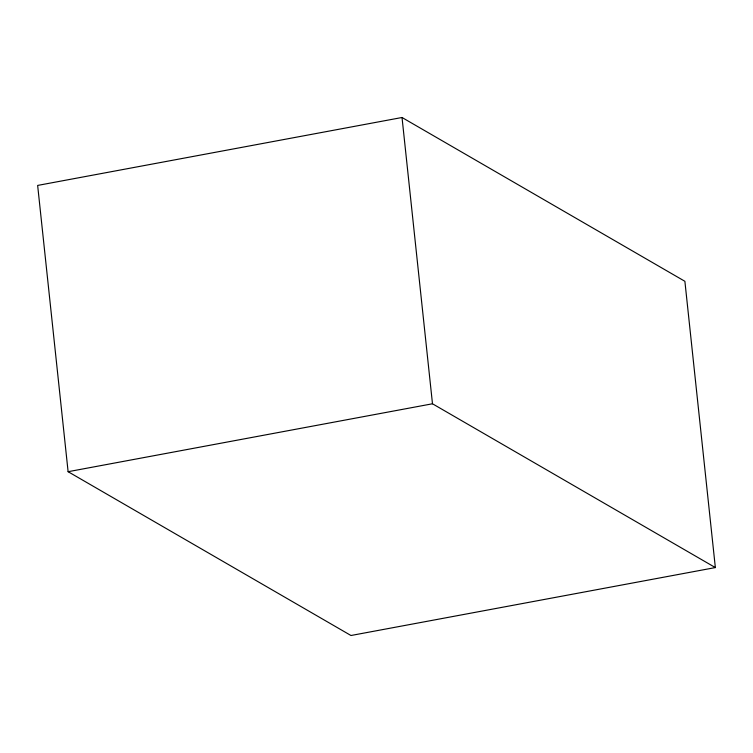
<?xml version="1.0" encoding="UTF-8"?>
<svg xmlns="http://www.w3.org/2000/svg" width="753" height="753" viewBox="0 0 753 753"><rect width="100%" height="100%" fill="white"/><g stroke="black" fill="none" stroke-linecap="round" stroke-linejoin="round"><path stroke-width="1.13" d="M402.027 117.496L37.65 185.426L68.109 471.698L350.973 635.504L715.35 567.574L684.891 281.302L402.027 117.496L432.486 403.777L715.35 567.574M68.109 471.698L432.486 403.777"/></g></svg>
